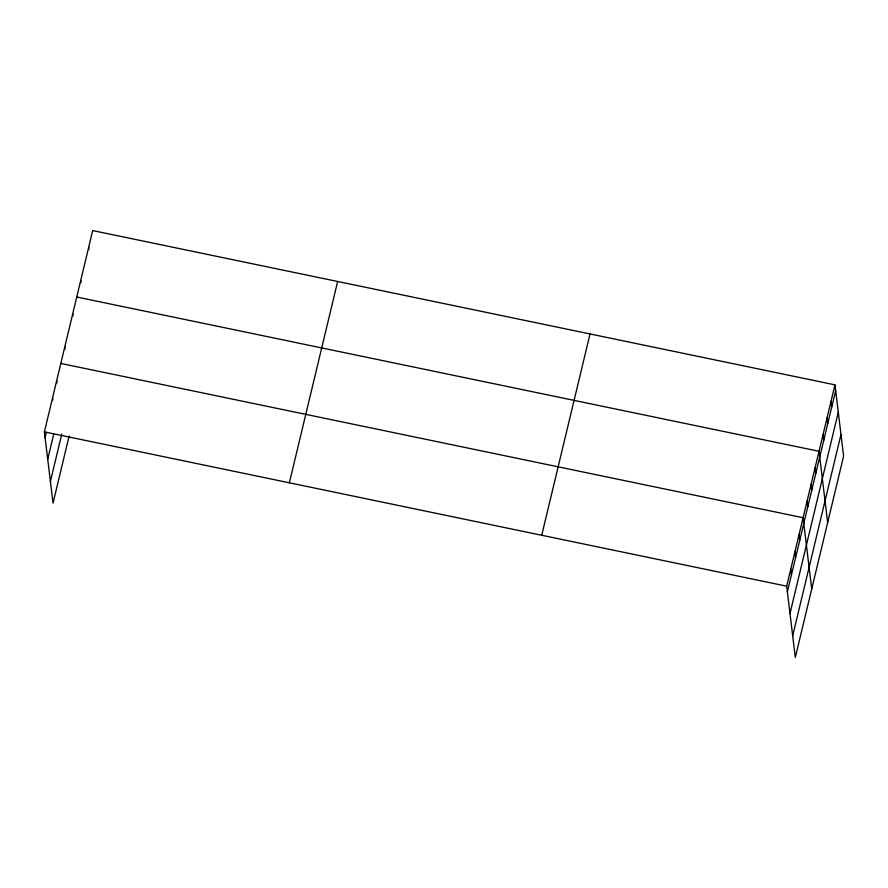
<?xml version="1.0" encoding="UTF-8"?>
<svg xmlns="http://www.w3.org/2000/svg" width="888" height="888" viewBox="0 0 888 888"><rect width="100%" height="100%" fill="white"/><g stroke="black" fill="none" stroke-linecap="round" stroke-linejoin="round"><path stroke-width="1.33" d="M69.131 436.008L53.025 503.141L44.4 431.89L92.696 230.569L834.975 384.859L843.6 456.11L795.304 657.431L786.679 586.18L834.975 384.859M45.088 437.606L46.354 432.334M47.708 459.229L53.713 434.221M50.405 481.507L61.772 434.121M289.355 482.806L337.651 281.485M541.724 535.264L590.02 333.944M787.367 591.896L835.675 390.576M789.987 613.519L838.283 412.199M792.684 635.797L840.98 434.476M76.757 297.014L819.036 451.293L827.66 522.544M60.817 363.447L803.096 517.737L811.721 588.977M44.4 431.89L786.679 586.18M830.99 401.465L831.69 407.181M827.005 418.082L827.705 423.787M823.021 434.687L823.72 440.404M815.051 467.909L815.75 473.615M811.066 484.515L811.765 490.22M807.081 501.121L807.78 506.837M799 534.842L799.688 540.559M794.893 551.959L795.581 557.664M790.786 569.064L791.474 574.78M88.711 247.186L88.989 249.461M80.741 280.397L81.019 282.684M72.772 313.619L73.049 315.906M64.802 346.831L65.079 349.117M56.721 380.552L56.987 382.839M52.614 397.669L52.892 399.955"/></g></svg>
